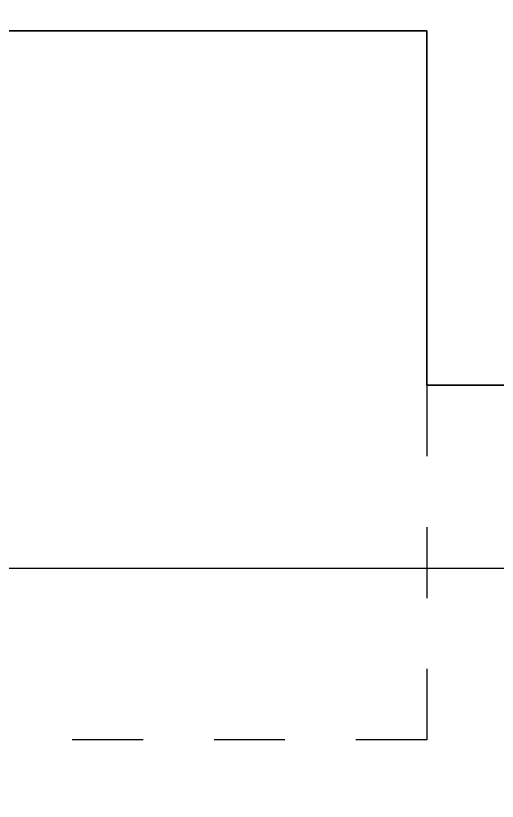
# Model space of a CAD drawing. Header units: inches. Extents: x 90.7 to 143.2, y -23.4 to 41.9.
# Drawn here: x 111.2 to 111.879, y 31.312 to 32.42 of the extents above; entities that cross this region are included whole.
import ezdxf

# ---------------------------------------------------------------- set-up
doc = ezdxf.new("R2010")
doc.units = ezdxf.units.IN
doc.header["$LTSCALE"] = 0.5
doc.header["$MEASUREMENT"] = 0
doc.linetypes.add('DASHED2', pattern=[0.375, 0.25, -0.125])
for name, color, linetype in [('HATCH', 12, 'Continuous'), ('LINE50', 5, 'Continuous'), ('LINE9', 9, 'Continuous')]:
    doc.layers.add(name, color=color, linetype=linetype)

msp = doc.modelspace()

# ---------------------------------------------------------------- hatches: boundary and pattern name
at = {"layer": 'HATCH'}
h = msp.add_hatch(dxfattribs=at)
h.set_pattern_fill('INSUL', color=256, scale=7, style=0)
h.set_pattern_definition([(0, (-2813.6945, -365.1108), (0, 2.625), []), (0, (-2813.6945, -364.2358), (0, 2.625), [0.875, -0.875]), (0, (-2813.6945, -363.3608), (0, 2.625), [0.875, -0.875])])
h.paths.add_polyline_path([(112.4671, 40.8987), (109.8421, 40.8987), (109.8421, 31.8987), (110.2796, 31.8987), (110.2796, 32.3987), (111.7796, 32.3987), (111.7796, 31.8987), (112.4671, 31.8987)])
h = msp.add_hatch(dxfattribs=at)
h.set_pattern_fill('INSUL', color=256, scale=7, style=0)
h.set_pattern_definition([(0, (-2813.6945, -383.1108), (0, 2.625), []), (0, (-2813.6945, -382.2358), (0, 2.625), [0.875, -0.875]), (0, (-2813.6945, -381.3608), (0, 2.625), [0.875, -0.875])])
h.paths.add_polyline_path([(109.8421, 13.8987), (110.2796, 13.8987), (110.2796, 14.3987), (111.7796, 14.3987), (111.7796, 13.8987), (112.4671, 13.8987), (112.4671, 31.8987), (111.7796, 31.8987), (111.7796, 32.3987), (110.2796, 32.3987), (110.2796, 31.8987), (109.8421, 31.8987)])

# ---------------------------------------------------------------- linework, layer by layer
at = {"layer": 'LINE50'}
for points in [[(109.8421, 31.8987), (110.2796, 31.8987), (110.2796, 32.3987), (111.7796, 32.3987), (111.7796, 31.8987), (112.4671, 31.8987)], [(112.4671, 31.8987), (111.7796, 31.8987), (111.7796, 32.3987), (110.2796, 32.3987), (110.2796, 31.8987), (109.8421, 31.8987)]]:
    msp.add_lwpolyline(points, dxfattribs=at)
at = {"layer": 'LINE9', "linetype": 'DASHED2', "ltscale": 0.15}
msp.add_lwpolyline([(111.7796, 31.8987), (111.7796, 31.8987), (111.7796, 31.3987), (110.2796, 31.3987), (110.2796, 31.8987), (110.2796, 31.8987)], dxfattribs=at)

doc.saveas('drawing.dxf')
